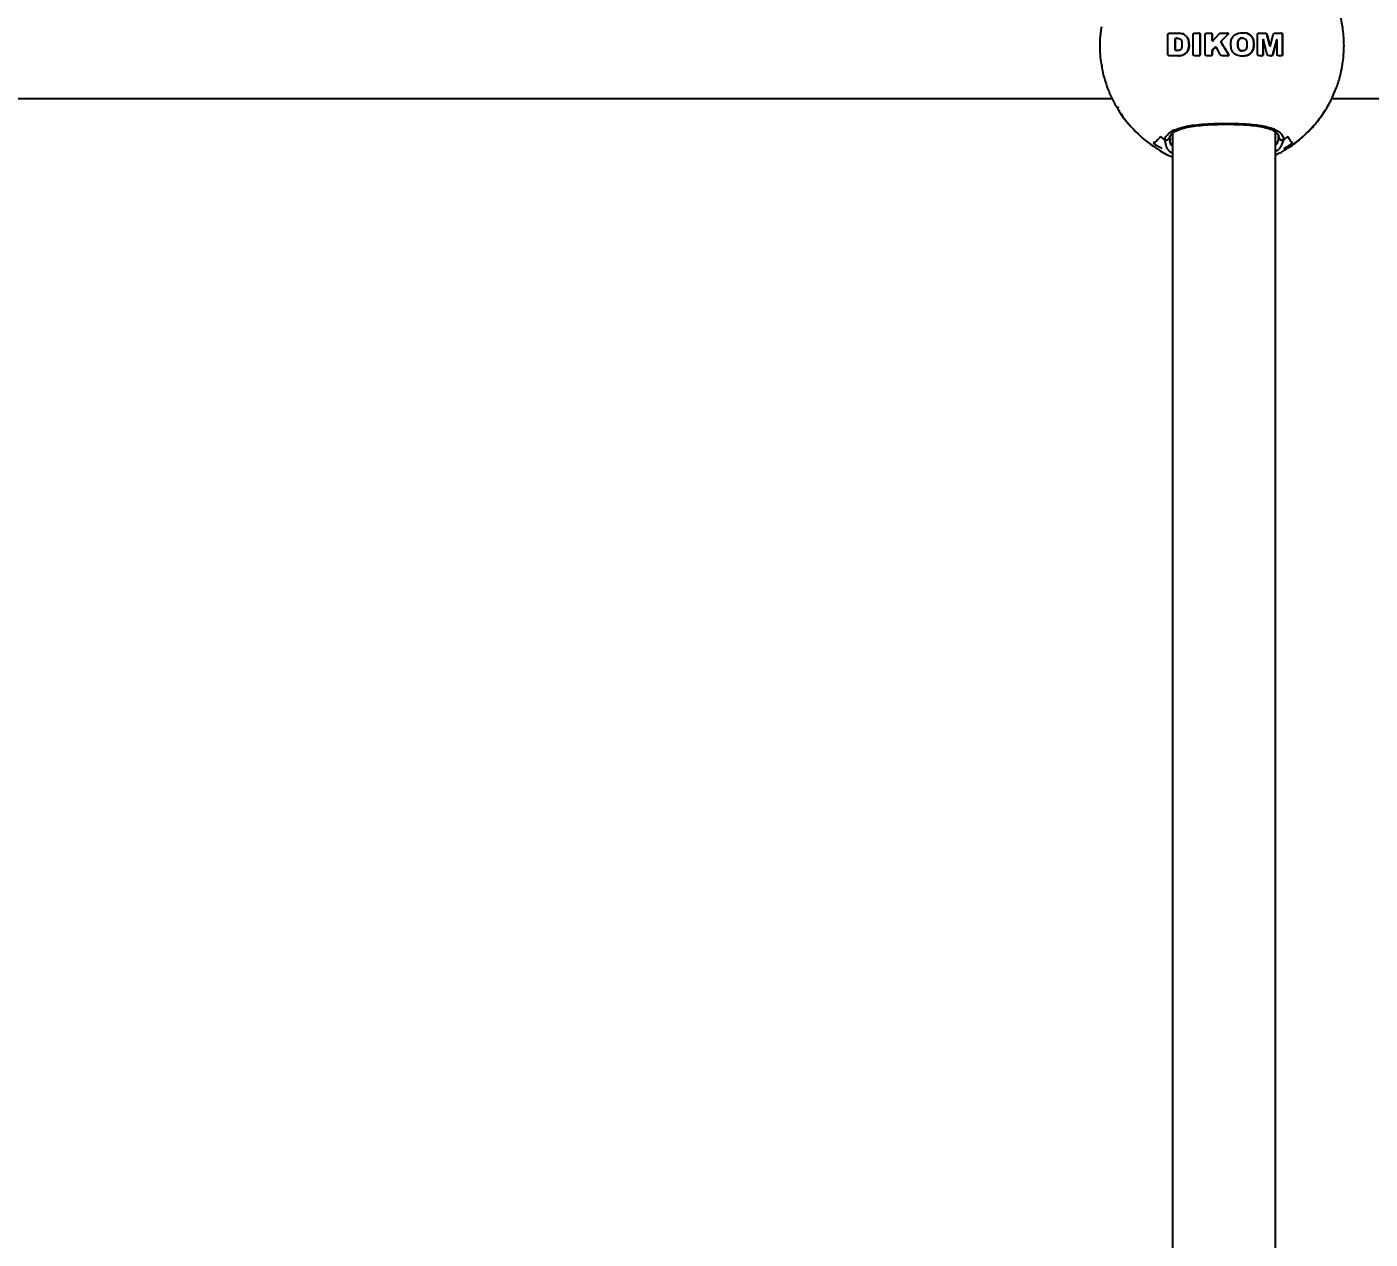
# Model space of a CAD drawing. Header units: millimetres. Extents: x -3650 to 2858, y -2899 to 2376.
# Drawn here: x 18 to 227.1, y 240.2 to 428.9 of the extents above; entities that cross this region are included whole.
import ezdxf

# ---------------------------------------------------------------- set-up
doc = ezdxf.new("R2010")
doc.units = ezdxf.units.MM
doc.layers.add('DIKOM_ОБЪЕКТ', color=7, linetype='Continuous')
doc.layers.add('DIKOM_РАЗМЕР_ЗОНА', color=7, linetype='Continuous')
doc.styles.add('style1', font='arial.ttf', dxfattribs={"width": 0.8})
doc.dimstyles.new('1-50', dxfattribs={"dimtxt": 300, "dimasz": 200, "dimexe": 100, "dimexo": 0, "dimgap": 100, "dimtad": 1, "dimdec": 0, "dimtxsty": 'style1', "dimcen": 0, "dimclrd": 7, "dimclre": 7, "dimadec": 1, "dimazin": 2, "dimtfac": 1, "dimtdec": 0, "dimtmove": 0, "dimatfit": 3, "dimfxl": 0, "dimlwd": 25, "dimlwe": 18, "dimarcsym": 0})

# ---------------------------------------------------------------- blocks, each defined once
blk = doc.blocks.new('*D1')
at = {"layer": 'Defpoints', "color": 0, "transparency": 16777216}
for p in [(-3199.48, 2375.76), (417.74, 2375.76), (57.96, -2124.24)]:
    blk.add_point(p, dxfattribs=at)
at = {"layer": 'DIKOM_РАЗМЕР_ЗОНА', "color": 7, "lineweight": 18, "transparency": 16777216}
for p, q in [((417.74, 2375.76), (-3299.48, 2375.76)), ((57.96, -2124.24), (-3299.48, -2124.24))]:
    blk.add_line(p, q, dxfattribs=at)
at = {"layer": 'DIKOM_РАЗМЕР_ЗОНА', "color": 7, "lineweight": 25, "transparency": 16777216}
blk.add_line((-3199.48, -1924.24), (-3199.48, 2175.76), dxfattribs=at)
at = {"layer": 'DIKOM_РАЗМЕР_ЗОНА', "color": 7, "transparency": 16777216}
for points in [[(-3232.81, 2175.76), (-3166.14, 2175.76), (-3199.48, 2375.76)], [(-3232.81, -1924.24), (-3166.14, -1924.24), (-3199.48, -2124.24)]]:
    blk.add_solid(points, dxfattribs=at)
at = {"layer": 'DIKOM_РАЗМЕР_ЗОНА', "color": 0, "transparency": 16777216, "insert": (-3452.65, 125.76), "char_height": 300, "attachment_point": 5, "rotation": 90, "style": 'style1'}
blk.add_mtext('4500', dxfattribs=at)

msp = doc.modelspace()

# ---------------------------------------------------------------- linework, layer by layer
at = {"layer": 'DIKOM_ОБЪЕКТ'}
for p, q in [((195.59, 427.78), (195.69, 427.89)), ((195.59, 424.61), (195.59, 427.73)), ((195.69, 427.89), (195.8, 427.93)), ((195.8, 427.93), (195.89, 427.93)), ((195.89, 427.93), (197.23, 427.93)), ((196.7, 426.94), (196.7, 425.41)), ((196.7, 425.41), (196.7, 426.94)), ((196.7, 426.94), (196.7, 426.94)), ((196.94, 427.14), (196.94, 427.14)), ((196.95, 427.14), (197.13, 427.13)), ((196.96, 427.14), (196.96, 427.14)), ((197.23, 427.93), (197.94, 427.83)), ((197.94, 427.83), (197.23, 427.93)), ((197.54, 426.98), (197.63, 426.87)), ((197.94, 427.83), (198.09, 427.77)), ((198.09, 427.77), (197.94, 427.83)), ((197.94, 427.83), (197.94, 427.83)), ((198.09, 427.77), (198.61, 427.31)), ((198.6, 427.31), (198.09, 427.77)), ((198.09, 427.77), (198.09, 427.77)), ((198.8, 426.87), (198.6, 427.31)), ((198.6, 427.31), (198.61, 427.31)), ((198.61, 427.31), (198.8, 426.87)), ((198.8, 426.87), (198.88, 425.89)), ((198.88, 425.89), (198.8, 426.87)), ((198.8, 426.87), (198.8, 426.87)), ((199.51, 424.61), (199.51, 427.73)), ((199.71, 427.93), (200.41, 427.93)), ((200.61, 427.73), (200.61, 424.61)), ((200.61, 424.61), (200.61, 427.73)), ((200.61, 427.73), (200.61, 427.73)), ((201.41, 424.61), (201.41, 427.74)), ((201.61, 427.93), (202.3, 427.93)), ((202.5, 427.73), (202.5, 426.8)), ((202.5, 426.8), (202.5, 427.73)), ((202.5, 427.73), (202.5, 427.73)), ((202.5, 426.8), (202.5, 426.8)), ((202.57, 426.73), (202.58, 426.73)), ((202.64, 426.76), (203.52, 427.78)), ((203.85, 427.93), (204.89, 427.93)), ((203.94, 426.75), (204.95, 427.79)), ((203.94, 426.75), (203.95, 426.75)), ((204.95, 427.79), (203.95, 426.75)), ((204.95, 427.79), (204.95, 427.79)), ((206.65, 426.94), (206.65, 426.94)), ((206.92, 427.13), (206.92, 427.13)), ((207.18, 427.18), (207.18, 427.18)), ((207.86, 427.91), (207.19, 427.95)), ((207.86, 427.91), (207.86, 427.91)), ((208.9, 426.87), (208.9, 426.87)), ((209.56, 424.61), (209.56, 427.73)), ((209.76, 427.93), (210.77, 427.93)), ((210.43, 424.61), (210.43, 426.9)), ((210.43, 426.9), (210.44, 426.9)), ((210.44, 426.9), (210.44, 424.61)), ((210.46, 426.92), (210.46, 426.92)), ((211.06, 424.61), (210.49, 426.9)), ((211.46, 425.98), (211.01, 427.74)), ((211.02, 427.74), (211.47, 425.98)), ((211.56, 425.98), (212, 427.74)), ((212.53, 426.9), (211.95, 424.61)), ((211.95, 424.61), (212.53, 426.9)), ((212.25, 427.93), (213.25, 427.93)), ((212.53, 426.9), (212.53, 426.9)), ((212.56, 426.92), (212.55, 426.92)), ((212.58, 424.61), (212.58, 426.9)), ((213.44, 424.61), (213.44, 427.73)), ((213.44, 427.73), (213.45, 427.73)), ((213.45, 427.73), (213.45, 424.61)), ((195.6, 424.56), (195.59, 424.61)), ((196.7, 425.41), (196.7, 425.41)), ((196.93, 425.21), (196.93, 425.21)), ((197.33, 425.24), (196.95, 425.21)), ((196.96, 425.21), (196.96, 425.21)), ((197.9, 424.51), (197.37, 424.42)), ((197.37, 424.42), (197.89, 424.51)), ((197.89, 424.51), (197.9, 424.51)), ((198.75, 425.31), (198.88, 425.89)), ((198.75, 425.31), (198.76, 425.31)), ((198.88, 425.89), (198.76, 425.31)), ((198.88, 425.89), (198.88, 425.89)), ((200.61, 424.61), (200.61, 424.61)), ((202.5, 425.07), (202.5, 424.61)), ((202.5, 424.61), (202.5, 425.07)), ((202.5, 425.07), (202.5, 425.07)), ((202.5, 424.61), (202.5, 424.61)), ((202.93, 425.71), (202.64, 425.41)), ((202.64, 425.41), (202.93, 425.71)), ((202.64, 425.41), (202.64, 425.41)), ((202.93, 425.71), (202.93, 425.71)), ((203.03, 425.76), (203.03, 425.76)), ((203.72, 424.59), (203.16, 425.68)), ((203.91, 426.44), (203.91, 426.44)), ((205.04, 424.58), (205.04, 424.58)), ((206.48, 426.53), (206.48, 425.81)), ((206.48, 426.53), (206.48, 426.53)), ((206.48, 425.81), (206.48, 426.53)), ((206.48, 425.81), (206.6, 425.46)), ((206.48, 425.81), (206.48, 425.81)), ((206.61, 425.46), (206.48, 425.81)), ((206.6, 425.46), (206.61, 425.46)), ((207.16, 425.16), (207.17, 425.16)), ((207.89, 425.81), (207.77, 425.45)), ((207.9, 426.45), (207.89, 425.81)), ((208.87, 425.4), (208.88, 425.4)), ((210.43, 424.61), (210.44, 424.61)), ((211.46, 425.98), (211.47, 425.98)), ((211.51, 425.95), (211.51, 425.95)), ((211.95, 424.61), (211.95, 424.61)), ((213.44, 424.61), (213.45, 424.61)), ((195.81, 424.42), (195.68, 424.47)), ((195.89, 424.41), (195.81, 424.42)), ((197.24, 424.41), (195.89, 424.41)), ((197.37, 424.42), (197.24, 424.41)), ((197.25, 424.41), (197.37, 424.42)), ((197.37, 424.42), (197.37, 424.42)), ((200.41, 424.41), (199.71, 424.41)), ((202.3, 424.41), (201.61, 424.41)), ((204.95, 424.41), (204.01, 424.41)), ((207.2, 424.35), (207.87, 424.44)), ((207.87, 424.44), (207.87, 424.44)), ((210.24, 424.41), (209.76, 424.41)), ((211.71, 424.41), (211.31, 424.41)), ((213.25, 424.41), (212.77, 424.41)), ((-78.92, 417.76), (186.89, 417.76)), ((187.77, 416.52), (187.85, 416.26)), ((221.08, 417.76), (486.89, 417.76)), ((187.96, 415.93), (188.01, 415.77)), ((196.33, 412.34), (196.33, 139.7)), ((212.33, 139.51), (212.33, 412.53)), ((195.39, 410.25), (195.11, 411.34)), ((195.91, 411.56), (195.93, 411.48)), ((212.8, 411.73), (212.83, 411.82)), ((213.59, 411.34), (213.27, 410.53)), ((214.16, 410.01), (213.65, 409.94)), ((214.24, 410.3), (214.24, 410.02))]:
    msp.add_line(p, q, dxfattribs=at)
for centre, radius, start, end in [((204.01, 426.01), 18.99, 212.6297, 237.3346), ((203.99, 426.01), 18.99, 302.6654, 327.3703), ((204.17, 426.02), 18.67, 234.3734, 239.4081), ((204.36, 426.01), 17.34, 234.9492, 237.7769), ((204.42, 425.9), 17.2, 302.2165, 305.0662), ((204.15, 426.02), 18.67, 300.5919, 305.6266)]:
    msp.add_arc(centre, radius, start, end, dxfattribs=at)
for points, knots in [([(223.01, 426.02), (222.98, 426.85), (222.93, 428.01), (222.66, 429.72), (222.32, 431.18), (221.76, 432.88), (220.99, 434.61), (220, 436.34), (218.79, 438.02), (217.35, 439.6), (215.81, 440.97), (214.69, 441.71), (214.17, 442.04)], [0, 0, 0, 0, 0.129771, 0.183154, 0.271803, 0.364325, 0.464038, 0.568646, 0.677253, 0.789167, 0.9039, 1, 1, 1, 1]), ([(185.27, 428.9), (185.2, 428.58), (185.01, 427.69), (184.98, 425.7), (185.03, 423.92), (185.25, 422.99), (185.27, 422.89)], [0, 0, 0, 0, 0.172982, 0.481717, 0.944279, 1, 1, 1, 1]), ([(195.59, 427.73), (195.59, 427.74), (195.59, 427.76), (195.59, 427.78), (195.59, 427.78)], [0, 0, 0, 0, 0.53906, 1, 1, 1, 1]), ([(196.95, 427.14), (196.91, 427.13), (196.84, 427.13), (196.77, 427.08), (196.72, 427.01), (196.7, 426.96), (196.7, 426.94)], [0, 0, 0, 0, 0.323748, 0.60316, 0.807263, 1, 1, 1, 1]), ([(196.7, 426.94), (196.71, 426.96), (196.72, 427.01), (196.76, 427.07), (196.82, 427.11), (196.89, 427.14), (196.93, 427.14), (196.95, 427.14)], [0, 0, 0, 0, 0.193559, 0.386723, 0.591862, 0.82539, 1, 1, 1, 1]), ([(197.13, 427.13), (197.23, 427.11), (197.38, 427.08), (197.5, 427), (197.54, 426.98)], [0, 0, 0, 0, 0.709354, 1, 1, 1, 1]), ([(197.63, 426.87), (197.67, 426.8), (197.72, 426.71), (197.74, 426.61), (197.74, 426.59)], [0, 0, 0, 0, 0.786316, 1, 1, 1, 1]), ([(199.51, 427.73), (199.51, 427.76), (199.52, 427.8), (199.55, 427.86), (199.6, 427.9), (199.66, 427.93), (199.7, 427.93), (199.71, 427.93)], [0, 0, 0, 0, 0.210889, 0.42152, 0.633399, 0.854236, 1, 1, 1, 1]), ([(200.61, 427.73), (200.6, 427.76), (200.6, 427.8), (200.56, 427.86), (200.5, 427.91), (200.45, 427.93), (200.41, 427.93), (200.4, 427.93)], [0, 0, 0, 0, 0.219631, 0.438774, 0.666442, 0.903915, 1, 1, 1, 1]), ([(200.41, 427.93), (200.43, 427.93), (200.48, 427.92), (200.55, 427.88), (200.59, 427.82), (200.61, 427.77), (200.61, 427.74), (200.61, 427.73)], [0, 0, 0, 0, 0.240754, 0.48177, 0.721819, 0.953793, 1, 1, 1, 1]), ([(201.41, 427.74), (201.41, 427.76), (201.41, 427.8), (201.45, 427.86), (201.49, 427.9), (201.55, 427.93), (201.59, 427.93), (201.61, 427.93)], [0, 0, 0, 0, 0.207851, 0.416027, 0.622521, 0.831466, 1, 1, 1, 1]), ([(202.3, 427.93), (202.32, 427.93), (202.37, 427.92), (202.43, 427.89), (202.48, 427.83), (202.5, 427.78), (202.5, 427.74), (202.5, 427.73)], [0, 0, 0, 0, 0.228996, 0.457618, 0.687884, 0.916853, 1, 1, 1, 1]), ([(202.5, 427.73), (202.49, 427.76), (202.49, 427.8), (202.45, 427.87), (202.39, 427.91), (202.34, 427.93), (202.31, 427.93), (202.3, 427.93)], [0, 0, 0, 0, 0.224367, 0.448427, 0.676092, 0.906262, 1, 1, 1, 1]), ([(202.5, 426.8), (202.5, 426.8), (202.51, 426.78), (202.52, 426.76), (202.53, 426.74), (202.56, 426.73), (202.58, 426.73), (202.61, 426.73), (202.62, 426.74), (202.63, 426.75), (202.64, 426.76)], [0, 0, 0, 0, 0.130907, 0.262017, 0.393837, 0.527725, 0.662654, 0.797406, 0.930358, 1, 1, 1, 1]), ([(202.57, 426.73), (202.57, 426.73), (202.56, 426.73), (202.54, 426.73), (202.52, 426.75), (202.51, 426.77), (202.5, 426.79), (202.5, 426.8), (202.5, 426.8)], [0, 0, 0, 0, 0.054729, 0.263997, 0.474642, 0.685087, 0.893309, 1, 1, 1, 1]), ([(203.52, 427.78), (203.56, 427.82), (203.64, 427.89), (203.76, 427.93), (203.83, 427.93), (203.85, 427.93)], [0, 0, 0, 0, 0.427407, 0.855172, 1, 1, 1, 1]), ([(203.91, 426.44), (203.9, 426.47), (203.87, 426.52), (203.87, 426.62), (203.9, 426.7), (203.93, 426.74), (203.94, 426.75)], [0, 0, 0, 0, 0.274406, 0.548678, 0.822447, 1, 1, 1, 1]), ([(203.95, 426.75), (203.93, 426.73), (203.89, 426.68), (203.87, 426.58), (203.88, 426.5), (203.9, 426.46), (203.91, 426.44)], [0, 0, 0, 0, 0.27356, 0.54685, 0.820519, 1, 1, 1, 1]), ([(204.89, 427.93), (204.9, 427.93), (204.92, 427.93), (204.94, 427.91), (204.96, 427.89), (204.97, 427.86), (204.98, 427.84), (204.97, 427.81), (204.96, 427.8), (204.95, 427.79)], [0, 0, 0, 0, 0.146461, 0.293557, 0.441223, 0.590222, 0.739788, 0.889918, 1, 1, 1, 1]), ([(204.95, 427.79), (204.95, 427.8), (204.97, 427.81), (204.97, 427.84), (204.97, 427.87), (204.96, 427.9), (204.93, 427.92), (204.91, 427.93), (204.89, 427.93), (204.89, 427.93)], [0, 0, 0, 0, 0.1499, 0.298845, 0.449264, 0.599045, 0.74828, 0.896883, 1, 1, 1, 1]), ([(205.46, 425.5), (205.42, 425.85), (205.36, 426.31), (205.44, 426.75), (205.46, 426.85)], [0, 0, 0, 0, 0.776351, 1, 1, 1, 1]), ([(205.46, 426.85), (205.52, 427.02), (205.65, 427.34), (206, 427.69), (206.28, 427.82), (206.42, 427.88)], [0, 0, 0, 0, 0.356931, 0.69516, 1, 1, 1, 1]), ([(206.42, 427.88), (206.73, 427.94), (207.22, 428.03), (207.69, 427.94), (207.86, 427.91)], [0, 0, 0, 0, 0.646308, 1, 1, 1, 1]), ([(206.65, 426.94), (206.6, 426.85), (206.52, 426.72), (206.49, 426.58), (206.48, 426.53)], [0, 0, 0, 0, 0.666923, 1, 1, 1, 1]), ([(206.48, 426.53), (206.51, 426.62), (206.54, 426.77), (206.63, 426.9), (206.65, 426.94)], [0, 0, 0, 0, 0.66713, 1, 1, 1, 1]), ([(206.92, 427.13), (206.85, 427.09), (206.75, 427.04), (206.67, 426.96), (206.65, 426.94)], [0, 0, 0, 0, 0.69894, 1, 1, 1, 1]), ([(206.65, 426.94), (206.71, 426.99), (206.79, 427.07), (206.89, 427.11), (206.92, 427.13)], [0, 0, 0, 0, 0.69892, 1, 1, 1, 1]), ([(206.92, 427.13), (207, 427.15), (207.14, 427.19), (207.28, 427.17), (207.34, 427.16)], [0, 0, 0, 0, 0.581563, 1, 1, 1, 1]), ([(207.18, 427.17), (207.15, 427.17), (207.06, 427.18), (206.98, 427.15), (206.92, 427.13)], [0, 0, 0, 0, 0.329224, 1, 1, 1, 1]), ([(207.34, 427.16), (207.43, 427.12), (207.57, 427.07), (207.68, 426.97), (207.72, 426.94)], [0, 0, 0, 0, 0.662595, 1, 1, 1, 1]), ([(207.72, 426.94), (207.77, 426.86), (207.87, 426.71), (207.89, 426.53), (207.9, 426.45)], [0, 0, 0, 0, 0.548993, 1, 1, 1, 1]), ([(207.86, 427.91), (208.02, 427.84), (208.34, 427.72), (208.71, 427.34), (208.84, 427.03), (208.9, 426.87)], [0, 0, 0, 0, 0.338108, 0.676401, 1, 1, 1, 1]), ([(208.9, 426.87), (208.84, 427.03), (208.71, 427.35), (208.33, 427.72), (208.02, 427.84), (207.86, 427.91)], [0, 0, 0, 0, 0.330527, 0.660922, 1, 1, 1, 1]), ([(208.87, 425.4), (208.93, 425.76), (209.01, 426.25), (208.92, 426.74), (208.9, 426.87)], [0, 0, 0, 0, 0.724672, 1, 1, 1, 1]), ([(208.9, 426.87), (208.95, 426.51), (209.01, 426.02), (208.91, 425.53), (208.88, 425.4)], [0, 0, 0, 0, 0.724271, 1, 1, 1, 1]), ([(209.56, 427.73), (209.56, 427.76), (209.56, 427.8), (209.59, 427.85), (209.63, 427.9), (209.69, 427.93), (209.73, 427.93), (209.76, 427.93)], [0, 0, 0, 0, 0.191252, 0.381683, 0.58056, 0.790994, 1, 1, 1, 1]), ([(210.43, 426.9), (210.43, 426.9), (210.44, 426.9), (210.44, 426.91), (210.45, 426.92), (210.45, 426.92), (210.46, 426.92), (210.46, 426.92)], [0, 0, 0, 0, 0.229291, 0.455866, 0.693776, 0.94922, 1, 1, 1, 1]), ([(210.49, 426.9), (210.48, 426.9), (210.48, 426.91), (210.47, 426.91), (210.47, 426.92), (210.46, 426.92), (210.45, 426.91), (210.44, 426.91), (210.44, 426.9), (210.44, 426.9), (210.44, 426.9)], [0, 0, 0, 0, 0.123102, 0.247929, 0.378749, 0.51887, 0.664705, 0.80943, 0.948348, 1, 1, 1, 1]), ([(210.77, 427.93), (210.8, 427.93), (210.86, 427.92), (210.94, 427.87), (211, 427.81), (211.01, 427.76), (211.02, 427.74)], [0, 0, 0, 0, 0.284819, 0.570308, 0.836414, 1, 1, 1, 1]), ([(212, 427.74), (212.02, 427.77), (212.05, 427.83), (212.12, 427.9), (212.19, 427.93), (212.24, 427.93), (212.25, 427.93)], [0, 0, 0, 0, 0.289921, 0.578487, 0.89834, 1, 1, 1, 1]), ([(212.58, 426.9), (212.58, 426.9), (212.58, 426.9), (212.57, 426.91), (212.57, 426.91), (212.56, 426.92), (212.55, 426.92), (212.54, 426.91), (212.53, 426.91), (212.53, 426.9), (212.53, 426.9)], [0, 0, 0, 0, 0.113773, 0.226837, 0.348493, 0.486736, 0.641409, 0.805896, 0.963926, 1, 1, 1, 1]), ([(212.53, 426.9), (212.53, 426.9), (212.53, 426.91), (212.54, 426.91), (212.55, 426.92), (212.55, 426.92), (212.55, 426.92)], [0, 0, 0, 0, 0.295238, 0.591194, 0.919201, 1, 1, 1, 1]), ([(213.44, 427.73), (213.44, 427.75), (213.43, 427.79), (213.4, 427.85), (213.36, 427.89), (213.31, 427.92), (213.27, 427.93), (213.24, 427.93)], [0, 0, 0, 0, 0.180131, 0.360051, 0.544911, 0.754439, 1, 1, 1, 1]), ([(213.25, 427.93), (213.28, 427.93), (213.33, 427.92), (213.39, 427.87), (213.43, 427.81), (213.44, 427.76), (213.44, 427.74), (213.45, 427.73)], [0, 0, 0, 0, 0.322073, 0.547421, 0.773872, 0.968909, 1, 1, 1, 1]), ([(195.68, 424.47), (195.66, 424.48), (195.63, 424.51), (195.61, 424.55), (195.6, 424.56)], [0, 0, 0, 0, 0.555744, 1, 1, 1, 1]), ([(196.7, 425.41), (196.7, 425.39), (196.71, 425.34), (196.75, 425.28), (196.81, 425.24), (196.87, 425.21), (196.91, 425.21), (196.93, 425.21)], [0, 0, 0, 0, 0.194847, 0.389374, 0.596359, 0.83189, 1, 1, 1, 1]), ([(196.95, 425.21), (196.92, 425.21), (196.85, 425.22), (196.77, 425.27), (196.72, 425.33), (196.71, 425.38), (196.7, 425.41), (196.7, 425.41)], [0, 0, 0, 0, 0.309853, 0.578878, 0.779559, 0.960999, 1, 1, 1, 1]), ([(197.62, 425.43), (197.57, 425.37), (197.48, 425.29), (197.37, 425.25), (197.33, 425.24)], [0, 0, 0, 0, 0.617536, 1, 1, 1, 1]), ([(197.73, 425.66), (197.71, 425.6), (197.69, 425.52), (197.64, 425.45), (197.62, 425.43)], [0, 0, 0, 0, 0.688471, 1, 1, 1, 1]), ([(197.74, 426.59), (197.76, 426.33), (197.79, 426.02), (197.74, 425.71), (197.73, 425.66)], [0, 0, 0, 0, 0.827846, 1, 1, 1, 1]), ([(197.89, 424.51), (198.07, 424.6), (198.42, 424.78), (198.64, 425.13), (198.75, 425.31)], [0, 0, 0, 0, 0.489719, 1, 1, 1, 1]), ([(198.76, 425.31), (198.66, 425.15), (198.47, 424.84), (198.13, 424.61), (197.94, 424.53), (197.9, 424.51)], [0, 0, 0, 0, 0.445541, 0.889319, 1, 1, 1, 1]), ([(199.71, 424.41), (199.69, 424.42), (199.64, 424.42), (199.58, 424.45), (199.54, 424.5), (199.51, 424.56), (199.51, 424.6), (199.51, 424.61)], [0, 0, 0, 0, 0.220265, 0.440952, 0.65111, 0.848039, 1, 1, 1, 1]), ([(200.61, 424.61), (200.61, 424.59), (200.6, 424.55), (200.57, 424.49), (200.52, 424.44), (200.46, 424.42), (200.43, 424.41), (200.41, 424.41)], [0, 0, 0, 0, 0.206614, 0.412512, 0.626015, 0.848535, 1, 1, 1, 1]), ([(200.41, 424.41), (200.43, 424.42), (200.48, 424.42), (200.54, 424.46), (200.59, 424.51), (200.61, 424.57), (200.61, 424.6), (200.61, 424.61)], [0, 0, 0, 0, 0.228801, 0.457441, 0.685285, 0.905074, 1, 1, 1, 1]), ([(201.61, 424.41), (201.59, 424.41), (201.54, 424.42), (201.48, 424.45), (201.44, 424.5), (201.41, 424.55), (201.41, 424.59), (201.41, 424.61)], [0, 0, 0, 0, 0.208562, 0.417143, 0.621665, 0.820488, 1, 1, 1, 1]), ([(202.5, 424.61), (202.5, 424.59), (202.5, 424.55), (202.46, 424.49), (202.41, 424.44), (202.36, 424.42), (202.32, 424.41), (202.3, 424.41)], [0, 0, 0, 0, 0.209198, 0.4186, 0.630546, 0.845668, 1, 1, 1, 1]), ([(202.3, 424.41), (202.32, 424.42), (202.37, 424.42), (202.43, 424.45), (202.47, 424.5), (202.5, 424.56), (202.5, 424.6), (202.5, 424.61)], [0, 0, 0, 0, 0.21519, 0.42997, 0.645685, 0.860115, 1, 1, 1, 1]), ([(202.64, 425.41), (202.61, 425.37), (202.54, 425.3), (202.51, 425.17), (202.5, 425.09), (202.5, 425.07)], [0, 0, 0, 0, 0.404755, 0.809857, 1, 1, 1, 1]), ([(202.5, 425.07), (202.5, 425.12), (202.51, 425.22), (202.57, 425.34), (202.62, 425.4), (202.64, 425.41)], [0, 0, 0, 0, 0.401144, 0.802116, 1, 1, 1, 1]), ([(203.16, 425.68), (203.15, 425.69), (203.13, 425.72), (203.09, 425.75), (203.04, 425.76), (202.99, 425.75), (202.96, 425.74), (202.94, 425.72), (202.93, 425.71)], [0, 0, 0, 0, 0.179982, 0.360036, 0.540979, 0.723057, 0.906204, 1, 1, 1, 1]), ([(202.93, 425.71), (202.94, 425.72), (202.97, 425.75), (203, 425.76), (203.03, 425.76), (203.03, 425.76)], [0, 0, 0, 0, 0.432294, 0.864128, 1, 1, 1, 1]), ([(204.01, 424.41), (203.97, 424.42), (203.89, 424.43), (203.79, 424.49), (203.74, 424.56), (203.72, 424.59)], [0, 0, 0, 0, 0.330753, 0.661629, 1, 1, 1, 1]), ([(203.91, 426.44), (204.1, 426.13), (204.48, 425.51), (204.86, 424.89), (205.04, 424.58)], [0, 0, 0, 0, 0.498651, 1, 1, 1, 1]), ([(205.04, 424.58), (204.85, 424.89), (204.48, 425.51), (204.1, 426.13), (203.91, 426.44)], [0, 0, 0, 0, 0.4986, 1, 1, 1, 1]), ([(204.94, 424.41), (204.96, 424.42), (204.98, 424.42), (205.02, 424.44), (205.04, 424.48), (205.05, 424.51), (205.05, 424.55), (205.04, 424.57), (205.04, 424.58)], [0, 0, 0, 0, 0.17159, 0.343, 0.514979, 0.687583, 0.861382, 1, 1, 1, 1]), ([(205.04, 424.58), (205.05, 424.57), (205.06, 424.55), (205.06, 424.51), (205.04, 424.47), (205.01, 424.44), (204.98, 424.42), (204.96, 424.42), (204.95, 424.41)], [0, 0, 0, 0, 0.173957, 0.34736, 0.521591, 0.694913, 0.867584, 1, 1, 1, 1]), ([(206.32, 424.51), (206.18, 424.57), (205.9, 424.71), (205.6, 425.07), (205.51, 425.36), (205.46, 425.5)], [0, 0, 0, 0, 0.337054, 0.674134, 1, 1, 1, 1]), ([(207.87, 424.44), (207.63, 424.39), (207.11, 424.29), (206.59, 424.43), (206.32, 424.51)], [0, 0, 0, 0, 0.468599, 1, 1, 1, 1]), ([(206.6, 425.46), (206.65, 425.4), (206.75, 425.28), (206.95, 425.18), (207.1, 425.17), (207.16, 425.16)], [0, 0, 0, 0, 0.346935, 0.693601, 1, 1, 1, 1]), ([(207.23, 425.16), (207.15, 425.16), (207, 425.16), (206.78, 425.27), (206.66, 425.38), (206.61, 425.45), (206.61, 425.46)], [0, 0, 0, 0, 0.320625, 0.641315, 0.961028, 1, 1, 1, 1]), ([(207.77, 425.45), (207.72, 425.4), (207.63, 425.28), (207.43, 425.18), (207.29, 425.17), (207.23, 425.16)], [0, 0, 0, 0, 0.348333, 0.696319, 1, 1, 1, 1]), ([(208.88, 425.4), (208.8, 425.23), (208.63, 424.91), (208.25, 424.59), (207.98, 424.48), (207.87, 424.44)], [0, 0, 0, 0, 0.378586, 0.75708, 1, 1, 1, 1]), ([(207.87, 424.44), (208.04, 424.51), (208.37, 424.66), (208.71, 425.03), (208.83, 425.3), (208.87, 425.4)], [0, 0, 0, 0, 0.385586, 0.771344, 1, 1, 1, 1]), ([(209.76, 424.41), (209.73, 424.42), (209.69, 424.42), (209.63, 424.46), (209.58, 424.51), (209.56, 424.57), (209.56, 424.6), (209.56, 424.61)], [0, 0, 0, 0, 0.228175, 0.456768, 0.683313, 0.900225, 1, 1, 1, 1]), ([(210.23, 424.41), (210.26, 424.41), (210.3, 424.42), (210.36, 424.45), (210.4, 424.5), (210.43, 424.56), (210.43, 424.6), (210.43, 424.61)], [0, 0, 0, 0, 0.216925, 0.434468, 0.640233, 0.831113, 1, 1, 1, 1]), ([(210.44, 424.61), (210.43, 424.59), (210.43, 424.55), (210.41, 424.5), (210.37, 424.45), (210.32, 424.42), (210.27, 424.41), (210.24, 424.41), (210.24, 424.41)], [0, 0, 0, 0, 0.181796, 0.363832, 0.545903, 0.735415, 0.937695, 1, 1, 1, 1]), ([(211.31, 424.41), (211.28, 424.42), (211.22, 424.42), (211.14, 424.47), (211.08, 424.54), (211.07, 424.59), (211.06, 424.61)], [0, 0, 0, 0, 0.284003, 0.568222, 0.844363, 1, 1, 1, 1]), ([(211.51, 425.95), (211.51, 425.95), (211.5, 425.95), (211.49, 425.95), (211.47, 425.96), (211.46, 425.97), (211.46, 425.98), (211.46, 425.98)], [0, 0, 0, 0, 0.019197, 0.319683, 0.619412, 0.896945, 1, 1, 1, 1]), ([(211.47, 425.98), (211.47, 425.98), (211.47, 425.97), (211.48, 425.96), (211.5, 425.95), (211.52, 425.95), (211.53, 425.95), (211.55, 425.96), (211.56, 425.97), (211.56, 425.98), (211.56, 425.98)], [0, 0, 0, 0, 0.120394, 0.240402, 0.369271, 0.510946, 0.66086, 0.809724, 0.948248, 1, 1, 1, 1]), ([(211.7, 424.41), (211.73, 424.42), (211.79, 424.42), (211.87, 424.47), (211.93, 424.54), (211.94, 424.59), (211.95, 424.61)], [0, 0, 0, 0, 0.282094, 0.565105, 0.822925, 1, 1, 1, 1]), ([(211.95, 424.61), (211.94, 424.58), (211.93, 424.53), (211.88, 424.47), (211.81, 424.43), (211.75, 424.41), (211.72, 424.41), (211.71, 424.41)], [0, 0, 0, 0, 0.216515, 0.432691, 0.660122, 0.91209, 1, 1, 1, 1]), ([(212.77, 424.41), (212.74, 424.42), (212.69, 424.43), (212.62, 424.49), (212.59, 424.55), (212.58, 424.59), (212.58, 424.61)], [0, 0, 0, 0, 0.320867, 0.609167, 0.826805, 1, 1, 1, 1]), ([(213.45, 424.61), (213.44, 424.6), (213.44, 424.56), (213.42, 424.5), (213.38, 424.46), (213.33, 424.43), (213.28, 424.41), (213.26, 424.41), (213.25, 424.41)], [0, 0, 0, 0, 0.169258, 0.338584, 0.511954, 0.707098, 0.934119, 1, 1, 1, 1]), ([(213.25, 424.41), (213.27, 424.42), (213.32, 424.42), (213.38, 424.47), (213.43, 424.52), (213.44, 424.58), (213.44, 424.61), (213.44, 424.61)], [0, 0, 0, 0, 0.30124, 0.521287, 0.742636, 0.930844, 1, 1, 1, 1]), ([(214.17, 410), (214.34, 410.1), (215.17, 410.58), (216.51, 411.68), (218.16, 413.27), (219.58, 415.06), (220.76, 416.96), (221.66, 418.91), (222.28, 420.72), (222.66, 422.34), (222.94, 424.05), (222.98, 425.28), (223.01, 426.02)], [0, 0, 0, 0, 0.030467, 0.151111, 0.271211, 0.390418, 0.508028, 0.62228, 0.727326, 0.807508, 0.883349, 1, 1, 1, 1]), ([(185.26, 422.89), (185.27, 422.77), (185.38, 422.1), (185.68, 420.86), (186.24, 419.16), (186.97, 417.48), (187.61, 416.42), (187.92, 415.9)], [0, 0, 0, 0, 0.046682, 0.271629, 0.506411, 0.759432, 1, 1, 1, 1]), ([(187.92, 415.9), (187.95, 415.85), (188.32, 415.19), (188.92, 414.39), (189.55, 413.7), (189.71, 413.53)], [0, 0, 0, 0, 0.062782, 0.758383, 1, 1, 1, 1]), ([(195.11, 411.34), (195.12, 411.4), (195.23, 411.88), (195.95, 412.68), (198.01, 413.4), (200.45, 413.73), (203.11, 413.87), (205.89, 413.89), (208.84, 413.74), (211.28, 413.36), (212.94, 412.68), (213.54, 411.94), (213.58, 411.46), (213.59, 411.34)], [0, 0, 0, 0, 0.01618, 0.139892, 0.255654, 0.364058, 0.435113, 0.541737, 0.64823, 0.754188, 0.859594, 0.967107, 1, 1, 1, 1]), ([(195.94, 411.84), (195.97, 411.92), (196.03, 412.11), (196.42, 412.46), (197.09, 412.83), (198.05, 413.16), (199.25, 413.41), (200.66, 413.58), (202.21, 413.69), (203.31, 413.73), (203.88, 413.73), (203.9, 413.73)], [0, 0, 0, 0, 0.077584, 0.206865, 0.330327, 0.461851, 0.59433, 0.726337, 0.861272, 0.995182, 1, 1, 1, 1]), ([(203.9, 413.73), (204.43, 413.74), (205.52, 413.74), (207.11, 413.69), (208.62, 413.58), (209.96, 413.4), (211.08, 413.15), (211.93, 412.83), (212.5, 412.46), (212.77, 412.07), (212.87, 411.87), (212.83, 411.71), (212.83, 411.71)], [0, 0, 0, 0, 0.108838, 0.222115, 0.334393, 0.445414, 0.555644, 0.663688, 0.771979, 0.880322, 0.998514, 1, 1, 1, 1]), ([(194.4, 411.82), (194.22, 411.57), (193.85, 411.08), (193.48, 410.92), (193.29, 410.84)], [0, 0, 0, 0, 0.496486, 1, 1, 1, 1]), ([(194.4, 411.82), (194.22, 411.57), (193.85, 411.08), (193.48, 410.92), (193.29, 410.84)], [0, 0, 0, 0, 0.496486, 1, 1, 1, 1]), ([(193.63, 410.13), (193.81, 410), (194.6, 409.45), (195.51, 408.95), (196.28, 408.66), (196.33, 408.64)], [0, 0, 0, 0, 0.204623, 0.944006, 1, 1, 1, 1]), ([(195.11, 411.34), (195.16, 411.32), (195.25, 411.27), (195.42, 411.27), (195.57, 411.31), (195.71, 411.4), (195.81, 411.54), (195.86, 411.69), (195.87, 411.78), (195.87, 411.82)], [0, 0, 0, 0, 0.145328, 0.290716, 0.43464, 0.582122, 0.738497, 0.906212, 1, 1, 1, 1]), ([(195.87, 411.82), (195.86, 411.75), (195.85, 411.62), (195.75, 411.45), (195.61, 411.33), (195.44, 411.27), (195.27, 411.27), (195.17, 411.31), (195.12, 411.34), (195.11, 411.34)], [0, 0, 0, 0, 0.177696, 0.355461, 0.528473, 0.689368, 0.838835, 0.983091, 1, 1, 1, 1]), ([(196.33, 409.21), (195.95, 409.49), (195.47, 409.83), (195.4, 410.18), (195.39, 410.25)], [0, 0, 0, 0, 0.795844, 1, 1, 1, 1]), ([(195.85, 411.53), (195.84, 411.56), (195.83, 411.61), (195.86, 411.66), (195.88, 411.69)], [0, 0, 0, 0, 0.451602, 1, 1, 1, 1]), ([(195.93, 411.48), (195.89, 411.14), (195.85, 410.74), (196.27, 410.35), (196.33, 410.29)], [0, 0, 0, 0, 0.854474, 1, 1, 1, 1]), ([(212.33, 410.52), (212.36, 410.54), (212.82, 410.95), (212.81, 411.35), (212.8, 411.73)], [0, 0, 0, 0, 0.065531, 1, 1, 1, 1]), ([(213.27, 410.53), (213.24, 410.41), (213.16, 410.06), (212.66, 409.72), (212.33, 409.49)], [0, 0, 0, 0, 0.34019, 1, 1, 1, 1]), ([(212.33, 408.97), (212.45, 409.02), (213.1, 409.29), (213.69, 409.68), (214.17, 410)], [0, 0, 0, 0, 0.180742, 1, 1, 1, 1]), ([(212.83, 411.82), (212.84, 411.75), (212.85, 411.62), (212.95, 411.45), (213.09, 411.33), (213.26, 411.27), (213.43, 411.27), (213.53, 411.31), (213.58, 411.34), (213.59, 411.34)], [0, 0, 0, 0, 0.177678, 0.355425, 0.528419, 0.689299, 0.83886, 0.982999, 1, 1, 1, 1]), ([(213.59, 411.34), (213.54, 411.32), (213.45, 411.27), (213.28, 411.27), (213.13, 411.31), (212.99, 411.4), (212.89, 411.54), (212.84, 411.69), (212.83, 411.78), (212.83, 411.82)], [0, 0, 0, 0, 0.145321, 0.290812, 0.434625, 0.5821, 0.738535, 0.906206, 1, 1, 1, 1]), ([(215.02, 410.84), (214.9, 410.92), (214.66, 411.08), (214.42, 411.57), (214.3, 411.82)], [0, 0, 0, 0, 0.496569, 1, 1, 1, 1]), ([(215.02, 410.84), (214.9, 410.92), (214.66, 411.08), (214.42, 411.57), (214.3, 411.82)], [0, 0, 0, 0, 0.496569, 1, 1, 1, 1])]:
    msp.add_open_spline(points, degree=3, knots=knots, dxfattribs=at)

# ---------------------------------------------------------------- dimensions: what is measured, and where the dimension line sits
at = {"layer": 'DIKOM_РАЗМЕР_ЗОНА'}
dim = msp.add_linear_dim(base=(-3199.48, 2375.76), p1=(57.96, -2124.24), p2=(417.74, 2375.76), angle=90, dimstyle='1-50', dxfattribs=at)
dim.commit()
dim.dimension.update_dxf_attribs({"geometry": '*D1', "text_midpoint": (-3199.48, 125.76), "dimtype": 160})

doc.saveas('drawing.dxf')
